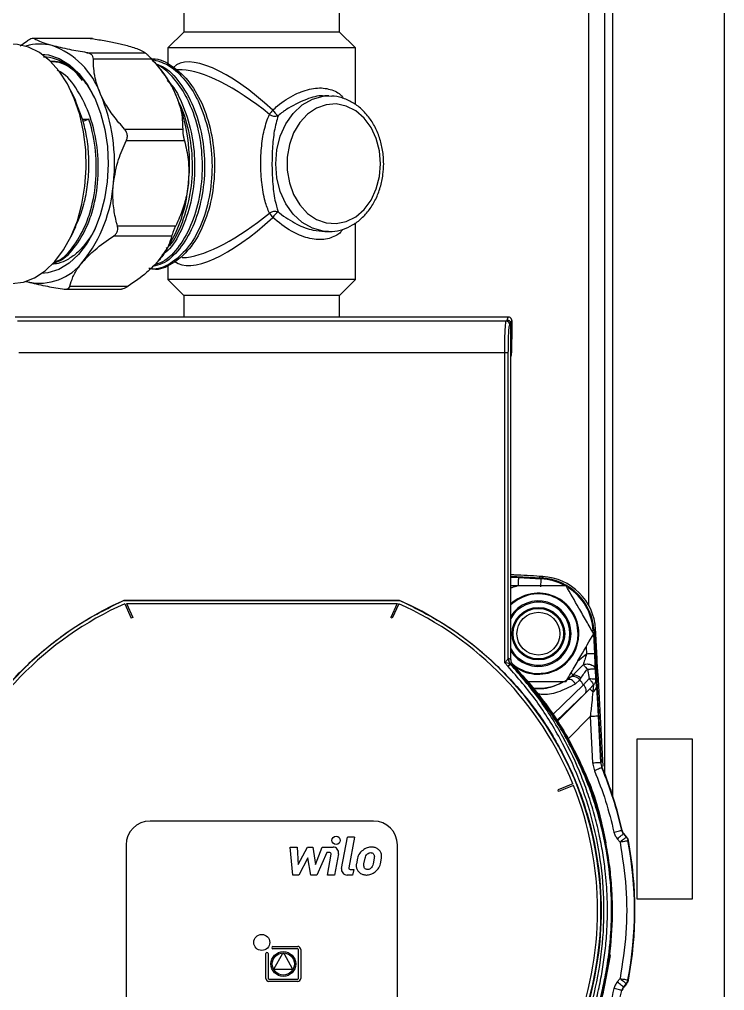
# Model space of a CAD drawing. Extents: x 75 to 2075, y 25 to 1460.
# Drawn here: x 814.5 to 924.9, y 671.3 to 823.4 of the extents above; entities that cross this region are included whole.
import ezdxf

# ---------------------------------------------------------------- set-up
doc = ezdxf.new("R2010")
doc.units = 0
doc.header["$LTSCALE"] = 5
doc.linetypes.add('SLD-KATı', pattern=[0])
doc.layers.get('0').update_dxf_attribs({"linetype": 'CONTINUOUS'})

msp = doc.modelspace()

# ---------------------------------------------------------------- linework, layer by layer
at = {"color": 8, "linetype": 'SLD-KATı'}
for p, q in [((903.627, 731.578), (903.627, 1226.942)), ((907.377, 701.769), (907.377, 1228.103)), ((891.397, 736.027), (892.592, 735.97)), ((904.333, 727.118), (904.493, 724.069)), ((903.245, 724.004), (901.868, 722.848)), ((903.186, 725.131), (903.245, 724.004)), ((902.789, 719.196), (897.999, 714.551)), ((898.561, 713.536), (903.086, 717.901)), ((898.705, 713.501), (903.77, 718.566)), ((900.36, 710.738), (903.837, 714.215))]:
    msp.add_line(p, q, dxfattribs=at)
at = {"color": 7, "linetype": 'SLD-KATı'}
for p, q in [((906.127, 705.231), (906.127, 1228.103)), ((924.877, 574.53), (924.877, 1221.853)), ((840.215, 829.879), (840.215, 821.379)), ((864.59, 821.379), (864.59, 829.879)), ((840.215, 821.379), (837.715, 818.879)), ((859.986, 821.379), (840.215, 821.379)), ((864.59, 821.379), (859.986, 821.379)), ((867.09, 818.879), (864.59, 821.379)), ((815.595, 819.921), (814.55, 819.18)), ((825.505, 820.387), (816.613, 820.387)), ((825.876, 820.354), (816.755, 820.354)), ((825.018, 818.148), (834.14, 818.148)), ((837.715, 818.879), (837.715, 816.262)), ((861.541, 818.879), (837.715, 818.879)), ((867.09, 818.879), (861.541, 818.879)), ((867.09, 810.016), (867.09, 818.879)), ((835.15, 817.136), (826.028, 817.136)), ((835.899, 816.334), (834.925, 817.382)), ((839.926, 815.442), (838.978, 815.442)), ((823.263, 810.598), (822.535, 812.131)), ((824.349, 807.737), (823.23, 810.585)), ((862.286, 811.323), (862.002, 811.359)), ((862.903, 811.379), (862.29, 811.379)), ((862.903, 811.379), (863.341, 811.364)), ((824.349, 807.737), (825.327, 807.737)), ((825.327, 807.737), (824.439, 807.36)), ((830.901, 806.186), (840.023, 806.186)), ((840.292, 804.322), (831.17, 804.322)), ((822.535, 789.377), (823.263, 790.911)), ((829.798, 791.042), (838.92, 791.042)), ((867.09, 782.629), (867.09, 791.518)), ((838.29, 789.418), (829.168, 789.418)), ((862.279, 790.129), (862.903, 790.129)), ((837.715, 784.932), (837.715, 782.629)), ((815.463, 782.341), (815.753, 782.257)), ((822.355, 781.587), (831.477, 781.587)), ((837.715, 782.629), (840.215, 780.129)), ((861.541, 782.629), (837.715, 782.629)), ((867.09, 782.629), (861.541, 782.629)), ((864.59, 780.129), (867.09, 782.629)), ((821.564, 781.121), (830.455, 781.121)), ((840.215, 780.129), (840.215, 776.768)), ((859.986, 780.129), (840.215, 780.129)), ((864.59, 780.129), (859.986, 780.129)), ((864.59, 776.768), (864.59, 780.129)), ((890.993, 776.768), (813.808, 776.768)), ((890.671, 776.128), (814.13, 776.128)), ((890.671, 776.128), (890.835, 776.292)), ((890.835, 776.292), (890.993, 776.768)), ((891.397, 775.731), (891.233, 775.567)), ((891.397, 775.73), (891.555, 776.205)), ((891.397, 775.73), (891.397, 775.731)), ((891.397, 768.217), (891.397, 775.73)), ((891.555, 776.205), (891.555, 773.288)), ((890.451, 771.135), (814.35, 771.135)), ((890.451, 722.649), (890.451, 771.135)), ((891.012, 771.135), (890.451, 771.135)), ((891.012, 723.358), (891.012, 771.135)), ((891.44, 770.716), (891.513, 770.789)), ((891.397, 723.156), (891.397, 768.217)), ((891.397, 736.178), (896.17, 735.927)), ((892.592, 735.97), (896.163, 735.783)), ((896.391, 736.148), (895.956, 736.171)), ((896.163, 735.783), (896.17, 735.927)), ((830.858, 732.438), (873.943, 732.438)), ((830.864, 732.412), (830.858, 732.438)), ((830.864, 732.412), (873.937, 732.412)), ((830.958, 731.887), (831.972, 729.602)), ((831.209, 731.938), (832.2, 729.703)), ((831.209, 731.938), (873.592, 731.938)), ((873.592, 731.938), (872.601, 729.703)), ((873.843, 731.887), (872.829, 729.602)), ((873.937, 732.412), (873.943, 732.438)), ((832.2, 729.703), (831.972, 729.602)), ((872.829, 729.602), (872.601, 729.703)), ((904.451, 727.647), (904.306, 727.64)), ((904.451, 727.647), (905.529, 707.064)), ((904.694, 727.433), (904.672, 727.868)), ((890.956, 722.083), (890.451, 722.649)), ((891.012, 723.358), (891.019, 723.361)), ((891.019, 723.361), (891.397, 723.156)), ((891.291, 722.443), (891.304, 722.502)), ((891.36, 722.424), (891.291, 722.443)), ((891.36, 722.424), (891.304, 722.502)), ((891.37, 722.487), (891.304, 722.501)), ((891.379, 722.481), (891.754, 722.281)), ((902.735, 722.331), (901.137, 720.724)), ((890.974, 722.065), (890.956, 722.083)), ((901.137, 720.724), (900.92, 720.497)), ((903.407, 721.644), (903.669, 720.153)), ((904.596, 721.666), (904.677, 720.049)), ((905.033, 720.978), (905.795, 706.433)), ((900.92, 720.497), (900.282, 719.984)), ((902.235, 719.973), (901.532, 719.349)), ((902.235, 719.973), (902.39, 720.208)), ((903.669, 720.153), (902.789, 719.196)), ((903.77, 718.566), (904.322, 719.114)), ((903.086, 717.901), (903.77, 718.566)), ((903.837, 714.215), (904.216, 706.983)), ((905.085, 714.28), (905.464, 707.049)), ((919.877, 710.692), (911.127, 710.692)), ((911.127, 710.692), (911.127, 685.692)), ((919.877, 685.692), (919.877, 710.692)), ((904.216, 706.983), (904.502, 705.73)), ((905.464, 707.049), (905.529, 707.064)), ((905.464, 707.049), (905.655, 706.213)), ((905.72, 706.228), (905.655, 706.213)), ((901.118, 703.681), (898.8, 702.744)), ((898.893, 702.512), (898.8, 702.744)), ((901.211, 703.449), (898.893, 702.512)), ((869.901, 697.863), (834.901, 697.863)), ((908.774, 696.405), (908.835, 696.435)), ((864.899, 690.451), (865.832, 695.363)), ((866.926, 695.363), (865.832, 695.363)), ((866.926, 695.363), (866.011, 690.547)), ((908.079, 695.069), (908.519, 694.545)), ((909.036, 695.873), (909.097, 695.903)), ((909.036, 695.873), (909.477, 695.348)), ((909.538, 695.377), (909.097, 695.903)), ((909.538, 695.377), (909.477, 695.348)), ((909.809, 694.808), (909.747, 694.778)), ((831.151, 694.113), (831.151, 635.753)), ((857.264, 689.413), (856.827, 693.788)), ((856.827, 693.788), (857.964, 693.788)), ((857.964, 693.788), (858.096, 691.075)), ((858.096, 691.075), (859.539, 693.788)), ((859.539, 693.788), (860.414, 693.788)), ((860.414, 693.788), (860.808, 691.075)), ((860.808, 691.075), (861.858, 693.788)), ((861.858, 693.788), (863.557, 693.788)), ((873.651, 635.753), (873.651, 694.113)), ((859.627, 692.125), (858.227, 689.413)), ((860.064, 689.413), (859.627, 692.125)), ((862.602, 692.913), (861.027, 689.413)), ((863.046, 692.913), (862.602, 692.913)), ((862.689, 689.413), (863.261, 692.653)), ((864.417, 692.75), (863.783, 689.413)), ((867.388, 692.038), (867.222, 691.163)), ((868.403, 691.163), (868.569, 692.038)), ((870.013, 692.038), (869.847, 691.163)), ((870.984, 691.163), (871.151, 692.038)), ((866.226, 690.288), (866.793, 690.288)), ((866.793, 690.288), (866.627, 689.413)), ((869.003, 690.286), (868.938, 690.286)), ((858.227, 689.413), (857.264, 689.413)), ((861.027, 689.413), (860.064, 689.413)), ((863.783, 689.413), (862.689, 689.413)), ((866.627, 689.413), (865.759, 689.413)), ((911.127, 685.692), (919.877, 685.692)), ((906.917, 677.187), (907.325, 683.408)), ((907.325, 683.408), (907.326, 683.548)), ((854.151, 678.238), (858.026, 678.238)), ((853.026, 673.238), (853.026, 677.113)), ((853.401, 677.113), (853.401, 673.238)), ((858.026, 677.863), (854.151, 677.863)), ((854.368, 674.8), (855.667, 677.05)), ((855.884, 677.05), (857.183, 674.8)), ((858.151, 673.238), (858.151, 677.738)), ((858.526, 677.738), (858.526, 673.238)), ((906.944, 676.819), (906.917, 677.187)), ((857.075, 674.613), (854.476, 674.613)), ((853.526, 673.113), (858.026, 673.113)), ((858.026, 672.738), (853.526, 672.738)), ((908.519, 673.214), (908.079, 672.689)), ((909.477, 672.41), (909.036, 671.886)), ((909.538, 672.381), (909.097, 671.855)), ((909.477, 672.41), (909.538, 672.381)), ((909.747, 672.98), (909.809, 672.951)), ((908.835, 671.324), (908.774, 671.354)), ((909.097, 671.855), (909.036, 671.886))]:
    msp.add_line(p, q, dxfattribs=at)
at = {"color": 7, "linetype": 'SLD-KATı', "flags": 128}
for points in [[(823.523, 791.834), (824.25, 794.456), (824.72, 797.225), (824.921, 800.078), (824.848, 802.946), (824.504, 805.763), (823.897, 808.462), (823.04, 810.981), (821.954, 813.26), (820.664, 815.246), (819.201, 816.892), (817.599, 818.16), (815.894, 819.02), (814.128, 819.452), (813.261, 819.504)], [(817.932, 817.936), (818.991, 817.809), (820.676, 817.246), (822.283, 816.257), (823.77, 814.865), (825.1, 813.108), (826.237, 811.032), (827.152, 808.689), (827.821, 806.14), (828.227, 803.452), (828.359, 800.694), (828.215, 797.938)], [(871.019, 800.754), (870.848, 802.769), (870.341, 804.691), (869.523, 806.428), (868.432, 807.899), (867.118, 809.037), (865.644, 809.787), (864.078, 810.115), (862.493, 810.006), (860.964, 809.463), (859.562, 808.514), (858.352, 807.201), (857.392, 805.588), (856.726, 803.748), (856.385, 801.768), (856.385, 799.741), (856.726, 797.761), (857.392, 795.921), (858.352, 794.307), (859.562, 792.995), (860.964, 792.045), (862.493, 791.503), (864.078, 791.393), (865.644, 791.721), (867.118, 792.471), (868.432, 793.609), (869.523, 795.081), (870.341, 796.818), (870.848, 798.739), (871.019, 800.754)], [(828.215, 797.938), (827.797, 795.255), (827.117, 792.714), (826.192, 790.381), (825.046, 788.317), (823.709, 786.575), (822.216, 785.201), (820.604, 784.229), (818.917, 783.685), (817.932, 783.572)], [(813.261, 782.004), (813.287, 782.004), (815.068, 782.23), (816.806, 782.891), (818.461, 783.97), (819.995, 785.442), (821.37, 787.273), (822.556, 789.421), (823.523, 791.834)], [(892.592, 735.97), (892.591, 735.94), (892.587, 735.866), (892.581, 735.748), (892.572, 735.593), (892.563, 735.405), (892.551, 735.192), (892.539, 734.962), (892.527, 734.722)], [(896.098, 734.535), (896.11, 734.774), (896.122, 735.005), (896.133, 735.218), (896.143, 735.406), (896.151, 735.561), (896.157, 735.679), (896.161, 735.753), (896.163, 735.783)], [(904.493, 724.069), (904.464, 724.067), (904.389, 724.064), (904.272, 724.057), (904.116, 724.049), (903.928, 724.039), (903.715, 724.028), (903.485, 724.016), (903.245, 724.004)], [(890.956, 722.083), (891.007, 722.137), (891.056, 722.191), (891.105, 722.242), (891.15, 722.291), (891.192, 722.337), (891.23, 722.377), (891.263, 722.413), (891.291, 722.443)], [(890.974, 722.065), (891.036, 722.123), (891.097, 722.179), (891.155, 722.233), (891.209, 722.283), (891.258, 722.328), (891.299, 722.367), (891.334, 722.399), (891.36, 722.424)], [(901.532, 719.349), (901.389, 719.536), (901.231, 719.701), (901.063, 719.839), (900.89, 719.944), (900.72, 720.013), (900.558, 720.043), (900.41, 720.033), (900.282, 719.984)], [(903.086, 717.901), (903.158, 718.009), (903.2, 718.143), (903.209, 718.298), (903.184, 718.469), (903.128, 718.65), (903.041, 718.836), (902.927, 719.02), (902.789, 719.196)], [(903.77, 718.566), (903.782, 718.554), (903.808, 718.528), (903.848, 718.488), (903.902, 718.434), (903.969, 718.367), (904.05, 718.287), (904.142, 718.194), (904.247, 718.09)], [(905.085, 714.28), (905.055, 714.279), (904.98, 714.275), (904.863, 714.269), (904.708, 714.26), (904.52, 714.251), (904.307, 714.239), (904.076, 714.227), (903.837, 714.215)], [(904.216, 706.983), (904.455, 706.996), (904.686, 707.008), (904.899, 707.019), (905.087, 707.029), (905.242, 707.037), (905.359, 707.043), (905.434, 707.047), (905.464, 707.049)], [(905.655, 706.213), (905.628, 706.201), (905.559, 706.173), (905.45, 706.127), (905.307, 706.067), (905.133, 705.994), (904.937, 705.912), (904.724, 705.822), (904.502, 705.73)], [(907.554, 696.134), (907.788, 696.186), (908.013, 696.236), (908.222, 696.282), (908.405, 696.323), (908.557, 696.357), (908.672, 696.382), (908.745, 696.398), (908.774, 696.405)], [(908.079, 695.069), (908.263, 695.224), (908.44, 695.372), (908.603, 695.509), (908.747, 695.63), (908.866, 695.73), (908.956, 695.806), (909.014, 695.854), (909.036, 695.873)], [(909.477, 695.348), (909.454, 695.329), (909.397, 695.281), (909.307, 695.205), (909.187, 695.105), (909.043, 694.984), (908.88, 694.847), (908.703, 694.699), (908.519, 694.545)], [(909.747, 694.778), (909.718, 694.772), (909.644, 694.758), (909.529, 694.737), (909.376, 694.708), (909.192, 694.672), (908.982, 694.633), (908.755, 694.589), (908.519, 694.545)], [(909.036, 671.886), (909.014, 671.905), (908.956, 671.953), (908.866, 672.028), (908.747, 672.128), (908.603, 672.249), (908.44, 672.386), (908.263, 672.535), (908.079, 672.689)], [(908.519, 673.214), (908.703, 673.059), (908.88, 672.911), (909.043, 672.774), (909.187, 672.653), (909.307, 672.553), (909.397, 672.478), (909.454, 672.429), (909.477, 672.41)], [(908.519, 673.214), (908.755, 673.169), (908.982, 673.126), (909.192, 673.086), (909.376, 673.051), (909.529, 673.022), (909.644, 673), (909.718, 672.986), (909.747, 672.98)], [(908.774, 671.354), (908.745, 671.36), (908.672, 671.376), (908.557, 671.402), (908.405, 671.435), (908.222, 671.476), (908.013, 671.522), (907.788, 671.572), (907.554, 671.624)]]:
    msp.add_lwpolyline(points, dxfattribs=at)
at = {"color": 8, "linetype": 'SLD-KATı', "flags": 128}
for points in [[(862.847, 790.129), (862.033, 790.187), (860.332, 790.649), (858.744, 791.553), (857.337, 792.858), (856.174, 794.509), (855.304, 796.433), (854.767, 798.545), (854.585, 800.754), (854.767, 802.963), (855.304, 805.076), (856.174, 806.999), (857.337, 808.65), (858.744, 809.956), (860.332, 810.859), (862.033, 811.321), (862.903, 811.379)], [(895.944, 735.939), (895.949, 736.029), (895.955, 736.135), (895.956, 736.171)], [(896.391, 736.148), (896.39, 736.112), (896.384, 736.006), (896.379, 735.914)], [(904.437, 727.856), (904.529, 727.861), (904.636, 727.866), (904.672, 727.868)], [(904.694, 727.433), (904.658, 727.431), (904.552, 727.426), (904.462, 727.421)], [(901.137, 720.724), (901.084, 720.787), (901.017, 720.868), (900.935, 720.966), (900.853, 721.064)]]:
    msp.add_lwpolyline(points, dxfattribs=at)
at = {"color": 7, "linetype": 'SLD-KATı'}
for centre, radius in [((895.717, 727.194), 4.118), ((895.717, 727.194), 4.053), ((895.717, 727.194), 3.957), ((895.717, 727.194), 3.353), ((864.046, 694.838), 0.656), ((852.401, 678.863), 1.25), ((855.776, 675.488), 1.938), ((855.776, 675.488), 1.75)]:
    msp.add_circle(centre, radius, dxfattribs=at)
for centre, radius, start, end in [((817.663, 812.128), 7.375, 74.96751, 107.35902), ((815.277, 807.379), 12.626, 19.82283, 70.09255), ((823.385, 805.005), 16.88, 23.22241, 42.15302), ((801.385, 800.803), 27.964, 353.59218, 22.84811), ((813.127, 800.803), 27.964, 353.59219, 22.84814), ((861.491, 802.843), 9.707, 139.47536, 144.4133), ((860.422, 814.291), 8.138, 219.16589, 227.74636), ((854.504, 809.767), 1.564, 234.54557, 286.54609), ((807.017, 799.269), 22.214, 321.70638, 355.90494), ((818.759, 799.269), 22.214, 321.70642, 355.9049), ((854.504, 791.741), 1.564, 73.45391, 125.45443), ((861.476, 798.653), 9.688, 215.58175, 220.52959), ((860.422, 787.218), 8.138, 132.25364, 140.83411), ((817.586, 790.624), 8.565, 257.64415, 323.27683), ((890.669, 775.565), 0.564, 0.18307, 89.81218), ((895.713, 727.189), 8.75, 3, 87), ((895.934, 727.41), 8.75, 3, 87), ((852.401, 683.863), 53.112, 113.92226, 246.07774), ((852.401, 683.863), 52.594, 114.06048, 157.86382), ((852.401, 683.863), 52.594, 22.13618, 65.93952), ((852.401, 683.863), 53.112, 293.92226, 66.07774), ((852.402, 683.879), 54.967, 11.1177, 44.32556), ((901.134, 718.938), 1.786, 45.29723, 89.89054), ((903.16, 720.88), 1.875, 3, 31.81952), ((895.713, 727.189), 8.532, 264.80153, 296.87916), ((901.079, 718.984), 1.522, 40.55574, 96.00685), ((852.402, 683.879), 61.531, 35.02695, 35.91587), ((903.922, 718.91), 0.882, 291.62276, 355.98857), ((852.402, 683.879), 57.746, 12.52755, 22.75284), ((852.402, 683.879), 57.813, 12.54328, 22.74187), ((852.401, 683.863), 52.594, 338.13618, 21.86382), ((834.901, 694.113), 3.75, 90, 180), ((869.901, 694.113), 3.75, 0, 90), ((852.402, 683.879), 58.371, 349.23882, 10.76118), ((852.402, 683.879), 58.437, 349.22149, 10.77851), ((863.557, 692.913), 0.875, 349.24203, 90), ((863.046, 692.694), 0.219, 349.24203, 90), ((865.759, 690.288), 0.875, 169.24203, 270), ((866.226, 690.507), 0.219, 169.24203, 270), ((854.151, 678.05), 0.188, 90, 270), ((858.026, 677.738), 0.5, 0, 90), ((853.213, 677.113), 0.188, 0, 180), ((855.776, 676.988), 0.125, 30, 150), ((858.026, 677.738), 0.125, 0, 90), ((854.476, 674.738), 0.125, 150, 270), ((857.075, 674.738), 0.125, 270, 30), ((853.526, 673.238), 0.5, 180, 270), ((853.526, 673.238), 0.125, 180, 270), ((858.026, 673.238), 0.125, 270, 0), ((858.026, 673.238), 0.5, 270, 0), ((852.402, 683.879), 57.746, 337.24716, 347.47245)]:
    msp.add_arc(centre, radius, start, end, dxfattribs=at)
at = {"color": 8, "linetype": 'SLD-KATı'}
for centre, radius, start, end in [((895.713, 727.189), 8.605, 61.47768, 87), ((895.713, 727.189), 8.605, 3, 57.48037), ((895.717, 727.194), 6.347, 0, 133.22972), ((895.717, 727.194), 6.222, 0, 134.32156), ((895.717, 727.194), 5.125, 0, 147.44972), ((895.717, 727.194), 4.939, 209.00721, 150.99279), ((895.717, 727.194), 5.125, 212.55028, 0), ((895.717, 727.194), 6.222, 229.56682, 0), ((895.717, 727.194), 6.347, 232.36257, 0)]:
    msp.add_arc(centre, radius, start, end, dxfattribs=at)
for major_axis, ratio, start_param, end_param in [((-13.703, 15.209), 0.3475427, 4.9638356, 6.3073734), ((14.787, -13.871), 0.3265434, 1.7907094, 2.8065992), ((13.703, 15.209), 0.3475427, 3.1591155, 4.4609423), ((14.787, 13.871), 0.3265434, 3.5497696, 4.4924759)]:
    msp.add_ellipse((852.402, 800.754), major_axis=major_axis, ratio=ratio, start_param=start_param, end_param=end_param, dxfattribs=at)
at = {"color": 7, "linetype": 'SLD-KATı'}
msp.add_ellipse((852.402, 800.754), major_axis=(14.787, 13.871), ratio=0.3265434, start_param=3.4765862, end_param=3.5497696, dxfattribs=at)
for points, knots in [([(816.755, 820.354), (816.702, 820.372), (816.597, 820.41), (816.277, 820.312), (815.922, 820.13), (815.688, 819.981), (815.595, 819.921)], [0, 0, 0, 0, 0.2806934, 0.5628326, 0.8257522, 1, 1, 1, 1]), ([(819.576, 819.251), (819.313, 819.324), (818.552, 819.535), (817.591, 819.884), (817.021, 820.174), (816.792, 820.328), (816.755, 820.354)], [0, 0, 0, 0, 0.1911271, 0.5537041, 0.9267355, 1, 1, 1, 1]), ([(825.505, 820.38), (825.527, 820.382), (825.636, 820.395), (825.769, 820.372), (825.876, 820.354)], [0, 0, 0, 0, 0.1928264, 1, 1, 1, 1]), ([(825.876, 820.354), (826.028, 820.328), (826.933, 820.178), (828.539, 819.888), (830.197, 819.539), (831.034, 819.324), (831.318, 819.251)], [0, 0, 0, 0, 0.0732652, 0.4365435, 0.8088713, 1, 1, 1, 1]), ([(825.018, 818.148), (824.094, 818.305), (822.035, 818.656), (820.45, 819.04), (819.576, 819.251)], [0, 0, 0, 0, 0.4489899, 1, 1, 1, 1]), ([(826.028, 817.136), (826.017, 817.274), (825.993, 817.55), (825.732, 817.881), (825.38, 818.072), (825.121, 818.126), (825.018, 818.148)], [0, 0, 0, 0, 0.28068, 0.5628365, 0.8257509, 1, 1, 1, 1]), ([(831.318, 819.251), (832.027, 819.04), (833.314, 818.656), (833.884, 818.305), (834.14, 818.148)], [0, 0, 0, 0, 0.5510105, 1, 1, 1, 1]), ([(834.14, 818.148), (834.19, 818.109), (834.291, 818.031), (834.573, 817.755), (834.875, 817.437), (835.072, 817.222), (835.15, 817.136)], [0, 0, 0, 0, 0.28069725, 0.56283999, 0.82574022, 1, 1, 1, 1]), ([(818.238, 817.508), (818.386, 817.511), (819.149, 817.525), (820.489, 817.07), (822.209, 816.139), (823.777, 814.746), (825.206, 812.972), (825.971, 811.514), (826.359, 810.775)], [0, 0, 0, 0, 0.0467035, 0.2416012, 0.4289492, 0.6217451, 0.8084505, 1, 1, 1, 1]), ([(823.102, 815.253), (822.333, 815.841), (821.124, 816.766), (819.792, 816.769), (819.306, 816.77)], [0, 0, 0, 0, 0.6352021, 1, 1, 1, 1]), ([(824.334, 813.796), (824.054, 814.16), (822.941, 815.607), (821.147, 816.666), (819.696, 816.726), (819.324, 816.742)], [0, 0, 0, 0, 0.2001171, 0.7954312, 1, 1, 1, 1]), ([(827.155, 811.661), (826.832, 812.507), (826.106, 814.409), (826.056, 816.162), (826.028, 817.136)], [0, 0, 0, 0, 0.44464328, 1, 1, 1, 1]), ([(835.169, 817.119), (836.001, 816.89), (837.751, 816.411), (840.138, 814.336), (841.684, 812.1), (843.051, 809.345), (844.168, 805.985), (844.758, 801.014), (844.409, 796.014), (843.163, 791.464), (841.12, 787.709), (838.497, 785.247), (836.24, 784.122), (834.976, 784.327), (834.719, 784.369)], [0, 0, 0, 0, 0.0793614, 0.1670084, 0.2526743, 0.2755446, 0.3761854, 0.4756824, 0.5748229, 0.6755575, 0.7740579, 0.8743568, 0.974469, 1, 1, 1, 1]), ([(835.096, 817.195), (835.169, 817.2), (836.3, 817.275), (838.463, 816.14), (841.213, 813.622), (843.357, 809.805), (844.712, 805.221), (845.153, 800.211), (844.658, 795.251), (843.275, 790.807), (841.122, 787.21), (838.433, 784.99), (836.302, 784.034), (835.205, 784.273), (835.106, 784.295)], [0, 0, 0, 0, 0.0067525, 0.1055703, 0.2043192, 0.3014928, 0.4008243, 0.4983867, 0.5966489, 0.6957879, 0.7927982, 0.8919437, 0.9901903, 1, 1, 1, 1]), ([(835.15, 817.136), (835.726, 816.472), (836.892, 815.126), (838.129, 813.258), (838.692, 812.088), (838.897, 811.661)], [0, 0, 0, 0, 0.3824117, 0.7746541, 1, 1, 1, 1]), ([(819.744, 785.204), (820.069, 785.297), (821.375, 785.671), (823.389, 787.85), (824.969, 790.662), (826.127, 793.985), (826.854, 797.693), (826.83, 802.768), (825.848, 807.683), (823.953, 811.834), (822.022, 814.514), (820.686, 815.23), (820.372, 815.397)], [0, 0, 0, 0, 0.0415058, 0.1665865, 0.2929867, 0.3329777, 0.458695, 0.5845071, 0.7101277, 0.8360282, 0.9615601, 1, 1, 1, 1]), ([(835.852, 816.384), (836.188, 816.27), (837.563, 815.803), (839.649, 813.535), (841.807, 809.828), (843.157, 805.215), (843.6, 800.211), (843.104, 795.256), (841.723, 790.787), (839.564, 787.283), (837.35, 785.147), (835.85, 784.803), (835.36, 784.691)], [0, 0, 0, 0, 0.0367987, 0.1507629, 0.2629091, 0.3775457, 0.4901407, 0.6035432, 0.7179576, 0.8299154, 0.9443375, 1, 1, 1, 1]), ([(835.988, 816.263), (836.016, 816.253), (836.949, 815.923), (838.572, 814.27), (840.131, 812.104), (841.497, 809.343), (842.615, 805.987), (843.204, 801.013), (842.855, 796.02), (841.611, 791.445), (839.559, 787.78), (837.458, 785.501), (836.024, 785.049), (835.586, 784.912)], [0, 0, 0, 0, 0.0032316, 0.10736, 0.2091348, 0.2363057, 0.3558713, 0.4740781, 0.5918612, 0.7115383, 0.828561, 0.9477204, 1, 1, 1, 1]), ([(837.607, 813.783), (837.746, 813.656), (838.789, 812.698), (840.219, 809.736), (841.613, 805.238), (842.043, 800.209), (841.557, 795.241), (840.151, 790.849), (838.482, 787.791), (837.201, 786.783), (836.816, 786.48)], [0, 0, 0, 0, 0.0231058, 0.1737568, 0.3277533, 0.4790072, 0.6313459, 0.785044, 0.9354419, 1, 1, 1, 1]), ([(830.901, 806.186), (830.326, 806.851), (829.16, 808.197), (827.922, 810.064), (827.36, 811.234), (827.155, 811.661)], [0, 0, 0, 0, 0.3824117, 0.7746538, 1, 1, 1, 1]), ([(839.219, 810.785), (839.29, 810.645), (840.024, 809.186), (841.054, 805.974), (841.651, 801.022), (841.309, 795.996), (840.028, 791.531), (838.638, 788.575), (837.611, 787.623), (837.448, 787.472)], [0, 0, 0, 0, 0.020332, 0.2110079, 0.3995169, 0.5873503, 0.7782041, 0.9648248, 1, 1, 1, 1]), ([(838.897, 811.661), (839.22, 810.815), (839.945, 808.913), (839.995, 807.16), (840.023, 806.186)], [0, 0, 0, 0, 0.4446429, 1, 1, 1, 1]), ([(871.492, 800.754), (871.482, 801.125), (871.455, 802.181), (871.162, 803.903), (870.52, 805.821), (869.583, 807.555), (868.385, 809.032), (866.971, 810.204), (865.397, 810.974), (864.168, 811.347), (863.488, 811.333), (863.373, 811.33)], [0, 0, 0, 0, 0.0698973, 0.1993515, 0.329162, 0.4591564, 0.5891245, 0.7186237, 0.8470407, 0.9739007, 1, 1, 1, 1]), ([(819.914, 785.37), (820.077, 785.421), (821.216, 785.774), (823.075, 787.872), (824.659, 790.66), (825.816, 793.986), (826.543, 797.693), (826.52, 802.77), (825.849, 806.107), (825.347, 807.676), (825.327, 807.737)], [0, 0, 0, 0, 0.0299842, 0.210074, 0.3920635, 0.4496422, 0.6306486, 0.8117914, 0.9926585, 1, 1, 1, 1]), ([(823.23, 790.924), (823.541, 791.608), (824.242, 793.151), (824.936, 795.936), (825.343, 799.069), (825.347, 802.274), (825.011, 805.212), (824.551, 806.964), (824.349, 807.737)], [0, 0, 0, 0, 0.1424197, 0.3215356, 0.5006482, 0.6797653, 0.8588789, 1, 1, 1, 1]), ([(853.597, 793.016), (853.361, 793.612), (852.821, 794.976), (852.396, 797.458), (852.203, 800.357), (852.301, 803.252), (852.733, 806.217), (853.301, 807.713), (853.597, 808.492)], [0, 0, 0, 0, 0.1478972, 0.3379755, 0.463223, 0.6363506, 0.8106859, 1, 1, 1, 1]), ([(854.95, 808.267), (854.736, 807.509), (854.325, 806.047), (854.039, 803.176), (853.973, 800.369), (854.102, 797.558), (854.386, 795.154), (854.779, 793.822), (854.95, 793.241)], [0, 0, 0, 0, 0.1883163, 0.3630131, 0.5369697, 0.6627653, 0.8530487, 1, 1, 1, 1]), ([(831.17, 804.322), (831.239, 804.498), (831.378, 804.852), (831.348, 805.417), (831.162, 805.869), (830.975, 806.096), (830.901, 806.186)], [0, 0, 0, 0, 0.28069481, 0.56282491, 0.82573646, 1, 1, 1, 1]), ([(840.023, 806.186), (840.025, 806.036), (840.028, 805.736), (840.097, 805.185), (840.192, 804.699), (840.264, 804.43), (840.292, 804.322)], [0, 0, 0, 0, 0.2806969, 0.5628267, 0.8257533, 1, 1, 1, 1]), ([(829.174, 797.682), (829.388, 798.954), (829.776, 801.262), (830.738, 803.374), (831.17, 804.322)], [0, 0, 0, 0, 0.55100425, 1, 1, 1, 1]), ([(840.292, 804.322), (840.528, 803.374), (841.054, 801.262), (840.965, 798.954), (840.916, 797.682)], [0, 0, 0, 0, 0.4489958, 1, 1, 1, 1]), ([(862.839, 790.176), (863.042, 790.162), (863.8, 790.109), (865.101, 790.429), (866.658, 791.115), (868.072, 792.178), (869.297, 793.549), (870.291, 795.192), (871.008, 797.047), (871.423, 798.931), (871.47, 800.185), (871.492, 800.754)], [0, 0, 0, 0, 0.04414821, 0.16406368, 0.28385888, 0.40441113, 0.52617631, 0.64906675, 0.7727303, 0.89682609, 1, 1, 1, 1]), ([(829.798, 791.042), (829.757, 791.194), (829.509, 792.101), (829.171, 793.847), (829.037, 795.947), (829.139, 797.243), (829.174, 797.682)], [0, 0, 0, 0, 0.0732686, 0.4365474, 0.808868, 1, 1, 1, 1]), ([(840.916, 797.682), (840.86, 797.243), (840.698, 795.97), (840.135, 793.869), (839.437, 792.122), (838.993, 791.194), (838.92, 791.042)], [0, 0, 0, 0, 0.1911302, 0.5537024, 0.9267318, 1, 1, 1, 1]), ([(826.453, 791.017), (826.351, 790.778), (825.939, 789.811), (824.979, 788.397), (823.631, 786.865), (822.119, 785.772), (820.751, 785.139), (819.879, 785.061), (819.56, 785.032)], [0, 0, 0, 0, 0.0662532, 0.2680357, 0.475784, 0.6756996, 0.8814538, 1, 1, 1, 1]), ([(829.168, 789.418), (829.311, 789.529), (829.598, 789.752), (829.835, 790.222), (829.881, 790.67), (829.822, 790.936), (829.798, 791.042)], [0, 0, 0, 0, 0.2807062, 0.5628365, 0.8257679, 1, 1, 1, 1]), ([(838.92, 791.042), (838.838, 790.869), (838.675, 790.523), (838.472, 790.02), (838.347, 789.651), (838.306, 789.484), (838.29, 789.418)], [0, 0, 0, 0, 0.2806878, 0.5628204, 0.8257453, 1, 1, 1, 1]), ([(824.451, 785.503), (825.031, 786.108), (826.336, 787.468), (828.157, 788.722), (829.168, 789.418)], [0, 0, 0, 0, 0.4446462, 1, 1, 1, 1]), ([(838.29, 789.418), (838.157, 788.943), (837.886, 787.98), (837.131, 786.645), (836.444, 785.808), (836.194, 785.503)], [0, 0, 0, 0, 0.3824107, 0.7746481, 1, 1, 1, 1]), ([(822.355, 781.587), (822.488, 782.063), (822.759, 783.025), (823.514, 784.361), (824.201, 785.197), (824.451, 785.503)], [0, 0, 0, 0, 0.3824131, 0.7746529, 1, 1, 1, 1]), ([(836.194, 785.503), (835.614, 784.898), (834.309, 783.538), (832.488, 782.284), (831.477, 781.587)], [0, 0, 0, 0, 0.4446428, 1, 1, 1, 1]), ([(815.753, 782.257), (816.627, 782.046), (818.212, 781.663), (820.271, 781.312), (821.195, 781.155)], [0, 0, 0, 0, 0.5510096, 1, 1, 1, 1]), ([(821.195, 781.155), (821.362, 781.136), (821.697, 781.098), (822.08, 781.196), (822.288, 781.378), (822.336, 781.528), (822.355, 781.587)], [0, 0, 0, 0, 0.2806935, 0.5628315, 0.8257516, 1, 1, 1, 1]), ([(831.477, 781.587), (831.327, 781.494), (831.027, 781.305), (830.661, 781.143), (830.518, 781.133), (830.455, 781.128)], [0, 0, 0, 0, 0.3579674, 0.7177882, 1, 1, 1, 1]), ([(890.451, 771.135), (890.454, 771.752), (890.461, 773.016), (890.508, 774.579), (890.566, 775.509), (890.621, 775.998), (890.654, 776.083), (890.671, 776.128)], [0, 0, 0, 0, 0.2432208, 0.49907946, 0.71448852, 0.84858338, 1, 1, 1, 1]), ([(890.835, 776.292), (890.881, 776.289), (890.969, 776.283), (891.091, 776.235), (891.193, 776.168), (891.296, 776.064), (891.38, 775.916), (891.392, 775.789), (891.397, 775.731)], [0, 0, 0, 0, 0.15505013, 0.3015725, 0.43955936, 0.56905896, 0.80138738, 1, 1, 1, 1]), ([(891.555, 776.205), (891.553, 776.246), (891.548, 776.327), (891.508, 776.442), (891.448, 776.542), (891.349, 776.651), (891.196, 776.747), (891.059, 776.761), (890.993, 776.768)], [0, 0, 0, 0, 0.14032399, 0.27622152, 0.4078979, 0.53528017, 0.77606848, 1, 1, 1, 1]), ([(891.012, 771.135), (891.016, 771.676), (891.022, 772.8), (891.072, 774.262), (891.146, 775.302), (891.205, 775.481), (891.233, 775.567)], [0, 0, 0, 0, 0.2406217, 0.4997764, 0.7590732, 1, 1, 1, 1]), ([(891.513, 770.789), (891.518, 770.827), (891.526, 770.886), (891.536, 771.201), (891.543, 771.524), (891.549, 771.919), (891.554, 772.497), (891.555, 772.977), (891.555, 773.288)], [0, 0, 0, 0, 0.239701, 0.3697776, 0.5000319, 0.6300904, 0.7603433, 1, 1, 1, 1]), ([(891.397, 768.217), (891.398, 768.528), (891.399, 769.008), (891.404, 769.586), (891.41, 769.981), (891.416, 770.304), (891.426, 770.619), (891.435, 770.678), (891.44, 770.716)], [0, 0, 0, 0, 0.2396713, 0.3697421, 0.4999787, 0.6300562, 0.7603032, 1, 1, 1, 1]), ([(895.956, 736.171), (895.288, 736.206), (893.95, 736.276), (892.356, 736.36), (891.602, 736.399), (891.397, 736.41)], [0, 0, 0, 0, 0.4205985, 0.8426934, 1, 1, 1, 1]), ([(900.047, 734.694), (898.991, 734.694), (896.492, 734.694), (893.508, 734.694), (891.735, 734.694), (891.387, 734.694)], [0, 0, 0, 0, 0.3706041, 0.8765855, 1, 1, 1, 1]), ([(904.377, 727.194), (904.002, 727.844), (903.242, 729.16), (901.769, 731.712), (900.714, 733.539), (900.047, 734.694)], [0, 0, 0, 0, 0.2648665, 0.5354631, 1, 1, 1, 1]), ([(830.858, 635.287), (828.567, 636.42), (823.985, 638.685), (817.82, 643.29), (812.341, 648.665), (807.702, 654.789), (803.988, 661.512), (801.279, 668.7), (799.631, 676.202), (799.078, 683.863), (799.631, 691.524), (801.279, 699.026), (803.988, 706.214), (807.702, 712.936), (812.341, 719.061), (817.82, 724.435), (823.985, 729.041), (828.567, 731.306), (830.858, 732.438)], [0, 0, 0, 0, 0.0625, 0.125, 0.1875001, 0.25, 0.3125003, 0.375, 0.4375002, 0.5000002, 0.5625003, 0.6250005, 0.6875002, 0.75, 0.8125003, 0.875, 0.9375, 1, 1, 1, 1]), ([(873.943, 732.438), (876.234, 731.306), (880.817, 729.041), (886.981, 724.435), (892.46, 719.061), (897.099, 712.936), (900.813, 706.214), (903.522, 699.026), (905.17, 691.524), (905.723, 683.863), (905.17, 676.202), (903.522, 668.7), (900.813, 661.512), (897.099, 654.789), (892.46, 648.665), (886.981, 643.29), (880.817, 638.685), (876.234, 636.42), (873.943, 635.287)], [0, 0, 0, 0, 0.0625, 0.125, 0.1874997, 0.25, 0.3124998, 0.3749996, 0.4374997, 0.4999998, 0.5624998, 0.625, 0.6874997, 0.75, 0.8124998, 0.875, 0.9375, 1, 1, 1, 1]), ([(900.047, 719.694), (900.423, 720.344), (901.182, 721.66), (902.656, 724.212), (903.711, 726.039), (904.377, 727.194)], [0, 0, 0, 0, 0.2648612, 0.5354676, 1, 1, 1, 1]), ([(905.033, 720.978), (905.032, 720.99), (905.031, 721.014), (905.018, 721.265), (904.979, 721.997), (904.902, 723.471), (904.8, 725.411), (904.73, 726.76), (904.694, 727.433)], [0, 0, 0, 0, 0.06170893, 0.12605723, 0.2515126, 0.50133923, 0.75110763, 1, 1, 1, 1]), ([(903.245, 724.004), (903.153, 723.692), (902.978, 723.104), (902.813, 722.578), (902.735, 722.331)], [0, 0, 0, 0, 0.52940985, 1, 1, 1, 1]), ([(904.493, 724.069), (904.516, 723.615), (904.56, 722.732), (904.584, 722.014), (904.596, 721.666)], [0, 0, 0, 0, 0.5143574, 1, 1, 1, 1]), ([(890.451, 722.649), (890.513, 722.72), (890.639, 722.86), (890.81, 723.066), (890.93, 723.223), (890.996, 723.32), (891.007, 723.346), (891.012, 723.358)], [0, 0, 0, 0, 0.2507958, 0.5006115, 0.7500565, 0.8830401, 1, 1, 1, 1]), ([(891.291, 722.443), (891.163, 722.484), (890.908, 722.566), (890.603, 722.622), (890.451, 722.649)], [0, 0, 0, 0, 0.5006901, 1, 1, 1, 1]), ([(891.37, 722.487), (891.317, 722.548), (891.212, 722.67), (891.102, 722.886), (891.027, 723.117), (891.017, 723.278), (891.012, 723.358)], [0, 0, 0, 0, 0.2499264, 0.4999888, 0.7500293, 1, 1, 1, 1]), ([(891.019, 723.361), (891.023, 723.28), (891.032, 723.117), (891.106, 722.882), (891.218, 722.663), (891.326, 722.541), (891.379, 722.481)], [0, 0, 0, 0, 0.24763881, 0.50006364, 0.75243631, 1, 1, 1, 1]), ([(891.555, 645.478), (893.137, 647.233), (896.306, 650.747), (900.201, 656.806), (902.658, 661.891), (904.065, 665.64), (904.868, 668.083), (905.575, 670.64), (906.117, 673.089), (906.49, 675.177), (906.777, 677.162), (907.007, 679.353), (907.132, 681.392), (907.173, 682.895), (907.181, 684.009), (907.155, 686.417), (906.933, 689.547), (906.333, 693.631), (905.579, 697.166), (904.503, 700.874), (902.786, 705.594), (900.088, 711.128), (896.094, 717.254), (892.899, 720.754), (891.304, 722.502)], [0, 0, 0, 0, 0.0830805, 0.1663773, 0.2525828, 0.2813742, 0.3071926, 0.3430168, 0.3746089, 0.3953232, 0.4175509, 0.4450781, 0.4726892, 0.4892438, 0.4978932, 0.5118084, 0.5737964, 0.6078953, 0.6567786, 0.7007172, 0.7435598, 0.8333391, 0.9168122, 1, 1, 1, 1]), ([(891.526, 645.465), (892.307, 646.345), (893.87, 648.105), (895.891, 650.788), (897.818, 653.648), (899.643, 656.748), (901.247, 659.948), (902.539, 662.975), (903.625, 665.936), (904.557, 669.004), (905.306, 672.111), (905.856, 675.059), (906.249, 678.002), (906.47, 680.776), (906.552, 683.409), (906.51, 686.438), (906.27, 689.619), (905.812, 692.935), (905.246, 695.894), (904.488, 698.956), (903.556, 701.974), (902.044, 706.068), (899.638, 711.155), (895.965, 717.096), (892.897, 720.645), (891.36, 722.424)], [0, 0, 0, 0, 0.0417281, 0.083481, 0.1190215, 0.1639848, 0.2109841, 0.2459032, 0.2806691, 0.3227913, 0.3595897, 0.3939694, 0.4291247, 0.4648587, 0.4926443, 0.5225145, 0.5723027, 0.6056423, 0.6412185, 0.6791192, 0.717488, 0.7532062, 0.8338269, 0.9167252, 1, 1, 1, 1]), ([(891.37, 722.487), (891.372, 722.486), (891.375, 722.484), (891.378, 722.482), (891.379, 722.481)], [0, 0, 0, 0, 0.5025205, 1, 1, 1, 1]), ([(891.627, 645.496), (892.581, 646.512), (894.347, 648.389), (896.536, 651.189), (898.497, 653.998), (900.28, 656.925), (901.922, 660.077), (903.898, 664.529), (905.785, 670.285), (907.073, 677.312), (907.393, 682.953), (907.245, 687.393), (906.919, 690.801), (906.364, 694.267), (905.569, 697.767), (904.509, 701.321), (903.248, 704.682), (901.795, 707.91), (900.133, 711.064), (898.337, 713.973), (896.37, 716.756), (894.178, 719.538), (892.372, 721.437), (891.379, 722.481)], [0, 0, 0, 0, 0.0490964, 0.0907915, 0.1250821, 0.1697371, 0.2113905, 0.2500407, 0.340964, 0.4233476, 0.4999452, 0.5384067, 0.5789478, 0.6198362, 0.6614158, 0.7047934, 0.7499732, 0.7874382, 0.829224, 0.8753296, 0.9076937, 0.9492523, 1, 1, 1, 1]), ([(891.397, 723.156), (891.414, 722.992), (891.447, 722.666), (891.652, 722.409), (891.754, 722.281)], [0, 0, 0, 0, 0.5007842, 1, 1, 1, 1]), ([(891.754, 722.281), (893.769, 720.015), (897.8, 715.481), (902.252, 707.527), (905.14, 700.455), (905.916, 695.961), (906.177, 694.452)], [0, 0, 0, 0, 0.2852508, 0.5705013, 0.8557522, 1, 1, 1, 1]), ([(902.735, 722.331), (902.812, 722.357), (903.002, 722.423), (903.342, 722.462), (903.679, 722.434), (903.988, 722.35), (904.227, 722.23), (904.425, 722.063), (904.544, 721.889), (904.587, 721.75), (904.594, 721.679), (904.596, 721.666)], [0, 0, 0, 0, 0.1016386, 0.2499422, 0.3989491, 0.4998779, 0.645092, 0.7498436, 0.8768924, 0.9771981, 1, 1, 1, 1]), ([(903.407, 721.644), (903.33, 721.727), (903.206, 721.861), (903.022, 722.048), (902.869, 722.204), (902.777, 722.291), (902.735, 722.331)], [0, 0, 0, 0, 0.31149011, 0.49989947, 0.76823827, 1, 1, 1, 1]), ([(891.138, 645.822), (892.655, 647.593), (895.684, 651.13), (899.341, 657.104), (902.275, 663.447), (904.412, 670.111), (905.714, 676.987), (906.14, 683.973), (905.684, 690.958), (904.353, 697.83), (902.188, 704.485), (899.226, 710.816), (895.543, 716.775), (892.498, 720.3), (890.974, 722.065)], [0, 0, 0, 0, 0.0834214, 0.1665818, 0.2499051, 0.3333191, 0.4165701, 0.4999708, 0.5833696, 0.6666421, 0.7500638, 0.833378, 0.9165669, 1, 1, 1, 1]), ([(902.39, 720.208), (902.53, 720.452), (902.81, 720.939), (903.208, 721.409), (903.407, 721.644)], [0, 0, 0, 0, 0.5000869, 1, 1, 1, 1]), ([(903.407, 721.644), (903.509, 721.649), (903.697, 721.658), (903.985, 721.669), (904.281, 721.676), (904.534, 721.678), (904.576, 721.67), (904.596, 721.666)], [0, 0, 0, 0, 0.1651343, 0.3037696, 0.5007771, 0.7593231, 1, 1, 1, 1]), ([(893.84, 719.694), (894.85, 719.694), (896.943, 719.694), (898.988, 719.694), (900.047, 719.694)], [0, 0, 0, 0, 0.482183, 1, 1, 1, 1]), ([(903.669, 720.153), (903.829, 720.154), (904.098, 720.156), (904.413, 720.133), (904.624, 720.099), (904.66, 720.065), (904.677, 720.049)], [0, 0, 0, 0, 0.2965482, 0.4998788, 0.7571415, 1, 1, 1, 1]), ([(903.669, 720.153), (903.768, 720.046), (903.972, 719.825), (904.201, 719.506), (904.336, 719.246), (904.327, 719.157), (904.322, 719.114)], [0, 0, 0, 0, 0.2416189, 0.499993, 0.7583701, 1, 1, 1, 1]), ([(904.322, 719.114), (904.324, 719.084), (904.327, 719.025), (904.31, 718.71), (904.272, 718.337), (904.247, 718.09)], [0, 0, 0, 0, 0.2489203, 0.5011023, 1, 1, 1, 1]), ([(904.677, 720.049), (904.676, 719.964), (904.675, 719.792), (904.609, 719.558), (904.5, 719.323), (904.388, 719.192), (904.322, 719.114)], [0, 0, 0, 0, 0.247318, 0.5000745, 0.7046941, 1, 1, 1, 1]), ([(904.677, 720.049), (904.694, 719.956), (904.727, 719.771), (904.777, 719.156), (904.802, 718.848)], [0, 0, 0, 0, 0.49998409, 1, 1, 1, 1]), ([(904.247, 718.09), (904.193, 717.534), (904.078, 716.344), (903.921, 714.955), (903.837, 714.215)], [0, 0, 0, 0, 0.4671128, 1, 1, 1, 1]), ([(904.802, 718.848), (904.823, 718.557), (904.869, 717.947), (904.967, 716.428), (905.037, 715.147), (905.085, 714.28)], [0, 0, 0, 0, 0.2288346, 0.478504, 1, 1, 1, 1]), ([(905.72, 706.228), (905.694, 706.296), (905.641, 706.431), (905.565, 706.709), (905.544, 706.922), (905.529, 707.064)], [0, 0, 0, 0, 0.2530705, 0.5061763, 1, 1, 1, 1]), ([(904.502, 705.73), (905.118, 704.164), (906.35, 701.034), (907.153, 697.767), (907.554, 696.134)], [0, 0, 0, 0, 0.5000039, 1, 1, 1, 1]), ([(909.036, 695.873), (908.977, 695.953), (908.857, 696.115), (908.801, 696.308), (908.774, 696.405)], [0, 0, 0, 0, 0.4986553, 1, 1, 1, 1]), ([(909.097, 695.903), (909.066, 695.943), (909.003, 696.024), (908.904, 696.198), (908.862, 696.341), (908.835, 696.435)], [0, 0, 0, 0, 0.255886, 0.5117887, 1, 1, 1, 1]), ([(907.554, 696.134), (907.609, 695.94), (907.721, 695.554), (907.96, 695.231), (908.079, 695.069)], [0, 0, 0, 0, 0.50089087, 1, 1, 1, 1]), ([(909.477, 695.348), (909.54, 695.262), (909.667, 695.089), (909.72, 694.882), (909.747, 694.778)], [0, 0, 0, 0, 0.5000122, 1, 1, 1, 1]), ([(909.809, 694.808), (909.782, 694.911), (909.728, 695.118), (909.602, 695.291), (909.538, 695.377)], [0, 0, 0, 0, 0.5000497, 1, 1, 1, 1]), ([(869.624, 693.788), (869.565, 693.786), (869.27, 693.777), (868.697, 693.616), (868.009, 693.169), (867.542, 692.589), (867.426, 692.174), (867.388, 692.038)], [0, 0, 0, 0, 0.0577194, 0.2914517, 0.5759918, 0.8608021, 1, 1, 1, 1]), ([(871.151, 692.038), (871.159, 692.096), (871.193, 692.316), (871.153, 692.71), (870.943, 693.159), (870.594, 693.508), (870.141, 693.743), (869.8, 693.772), (869.624, 693.788)], [0, 0, 0, 0, 0.0660772, 0.252077, 0.4369769, 0.6166328, 0.8009733, 1, 1, 1, 1]), ([(908.519, 694.545), (908.876, 692.188), (909.591, 687.472), (909.591, 680.287), (908.876, 675.571), (908.519, 673.214)], [0, 0, 0, 0, 0.333216, 0.6667699, 1, 1, 1, 1]), ([(868.569, 692.038), (868.607, 692.166), (868.683, 692.422), (868.923, 692.703), (869.192, 692.879), (869.373, 692.902), (869.457, 692.913)], [0, 0, 0, 0, 0.2965206, 0.5952651, 0.8101183, 1, 1, 1, 1]), ([(869.457, 692.913), (869.517, 692.91), (869.635, 692.905), (869.794, 692.823), (869.915, 692.695), (870.008, 692.506), (870.045, 692.277), (870.023, 692.111), (870.013, 692.038)], [0, 0, 0, 0, 0.1470052, 0.2945153, 0.4327139, 0.5817392, 0.8150064, 1, 1, 1, 1]), ([(867.222, 691.163), (867.213, 691.105), (867.18, 690.888), (867.22, 690.502), (867.428, 690.06), (867.774, 689.712), (868.239, 689.463), (868.599, 689.43), (868.792, 689.413)], [0, 0, 0, 0, 0.0652661, 0.2450208, 0.4239452, 0.6003293, 0.7848923, 1, 1, 1, 1]), ([(868.938, 690.287), (868.88, 690.29), (868.766, 690.296), (868.613, 690.378), (868.487, 690.513), (868.395, 690.723), (868.372, 690.954), (868.395, 691.107), (868.403, 691.163)], [0, 0, 0, 0, 0.1441242, 0.2887672, 0.4243359, 0.6066224, 0.858303, 1, 1, 1, 1]), ([(868.792, 689.413), (868.851, 689.415), (869.14, 689.424), (869.701, 689.586), (870.37, 690.031), (870.828, 690.607), (870.945, 691.021), (870.984, 691.163)], [0, 0, 0, 0, 0.0584237, 0.2893055, 0.5711312, 0.8535984, 1, 1, 1, 1]), ([(869.847, 691.163), (869.806, 691.022), (869.731, 690.765), (869.502, 690.486), (869.269, 690.332), (869.1, 690.288), (869.017, 690.286), (869.003, 690.286)], [0, 0, 0, 0, 0.3343239, 0.6079309, 0.8086487, 0.9684388, 1, 1, 1, 1]), ([(906.944, 676.819), (906.43, 673.904), (905.401, 668.074), (902.086, 659.806), (897.656, 652.077), (893.72, 647.655), (891.753, 645.444)], [0, 0, 0, 0, 0.2499995, 0.4999989, 0.7499992, 1, 1, 1, 1]), ([(908.079, 672.689), (907.959, 672.527), (907.72, 672.204), (907.609, 671.817), (907.554, 671.624)], [0, 0, 0, 0, 0.5008614, 1, 1, 1, 1]), ([(909.477, 672.41), (909.54, 672.497), (909.667, 672.669), (909.72, 672.877), (909.747, 672.98)], [0, 0, 0, 0, 0.5000122, 1, 1, 1, 1]), ([(909.538, 672.381), (909.602, 672.467), (909.728, 672.64), (909.782, 672.847), (909.809, 672.951)], [0, 0, 0, 0, 0.5000553, 1, 1, 1, 1]), ([(907.554, 671.624), (907.153, 669.991), (906.35, 666.724), (905.118, 663.594), (904.502, 662.029)], [0, 0, 0, 0, 0.4999996, 1, 1, 1, 1]), ([(909.036, 671.886), (908.976, 671.805), (908.857, 671.643), (908.801, 671.45), (908.774, 671.354)], [0, 0, 0, 0, 0.50134279, 1, 1, 1, 1]), ([(909.097, 671.855), (909.066, 671.815), (909.003, 671.735), (908.904, 671.56), (908.862, 671.417), (908.835, 671.324)], [0, 0, 0, 0, 0.255886, 0.5117887, 1, 1, 1, 1])]:
    msp.add_open_spline(points, degree=3, knots=knots, dxfattribs=at)
at = {"color": 8, "linetype": 'SLD-KATı'}
for points, knots in [([(854.112, 809.151), (854.361, 809.373), (855.466, 810.36), (857.002, 811.345), (859.145, 812.284), (861.212, 812.787), (863.437, 812.412), (864.739, 811.722), (865.115, 811.054), (865.153, 810.986)], [0, 0, 0, 0, 0.0673624, 0.2988826, 0.3666296, 0.571036, 0.7753149, 0.9771499, 1, 1, 1, 1]), ([(862.002, 811.359), (861.979, 811.362), (861.236, 811.461), (859.141, 810.822), (857.041, 809.792), (855.607, 808.79), (855.201, 808.467), (854.95, 808.267)], [0, 0, 0, 0, 0.0118311, 0.3674395, 0.8129714, 0.8843828, 1, 1, 1, 1]), ([(865.047, 790.468), (864.952, 790.314), (864.724, 789.946), (863.803, 789.333), (862.208, 788.735), (859.659, 789.007), (856.801, 790.168), (855.068, 791.579), (854.112, 792.357)], [0, 0, 0, 0, 0.0539972, 0.1297278, 0.3382001, 0.5464013, 0.7497795, 1, 1, 1, 1]), ([(854.95, 793.241), (855.027, 793.179), (855.945, 792.431), (857.761, 791.285), (860.298, 790.261), (861.68, 790.223), (862.284, 790.206)], [0, 0, 0, 0, 0.0341494, 0.4075508, 0.7409404, 1, 1, 1, 1]), ([(891.397, 734.381), (891.468, 734.403), (891.82, 734.513), (892.213, 734.629), (892.527, 734.722)], [0, 0, 0, 0, 0.2002611, 1, 1, 1, 1]), ([(900.282, 719.984), (899.514, 719.575), (897.984, 718.76), (895.992, 718.436), (894.865, 718.615), (894.7, 718.641)], [0, 0, 0, 0, 0.46251303, 0.92129585, 1, 1, 1, 1]), ([(895.308, 717.895), (895.586, 717.838), (896.783, 717.596), (898.984, 718.023), (900.63, 718.88), (901.532, 719.349)], [0, 0, 0, 0, 0.1205232, 0.518351, 1, 1, 1, 1])]:
    msp.add_open_spline(points, degree=3, knots=knots, dxfattribs=at)

doc.saveas('drawing.dxf')
